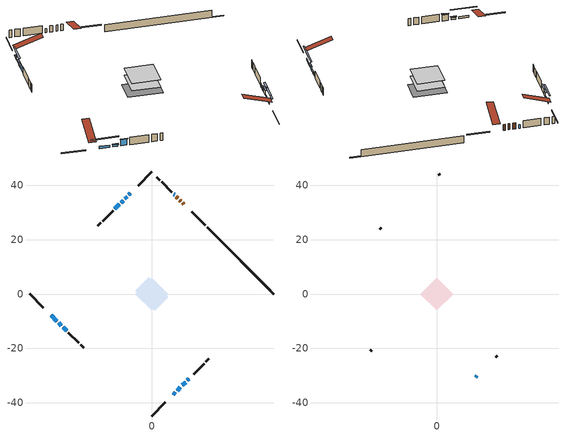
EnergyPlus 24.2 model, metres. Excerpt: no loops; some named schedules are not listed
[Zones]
conditioned space
 floor adiabatic (AdiabaticFloorConstruction): -6.03,0 0,6.03 6.03,0 0,-6.03 z0.92
 floor foundation (Slab1 construction): -6.14,1.19 -1.19,6.14 6.14,-1.19 1.19,-6.14 z-1.52
 wall outside (RimJoist1 construction): 0,-44.92 5.04,-39.88 / -44.92,0 -39.88,-5.04 / 0,44.92 -5.04,39.88 / 19.69,25.23 14.66,30.26 z0.92:1.22
 wall outside (AdiabaticWallConstruction 1): 11.79,33.13 11.34,33.58 / 10.68,34.24 10.32,34.6 / 9.66,35.26 9.04,35.88 z0.92:2.95
 wall outside (AdiabaticWallConstruction): -7.9,37.02 -8.46,36.46 / 13.1,-31.82 13.66,-31.26 z0.92:1.71; -9.11,35.81 -9.88,35.04 z0.92:1.56; 7.9,-37.02 8.72,-36.2 / 9.38,-35.54 10.58,-34.34 z0.92:1.58; -37.02,-7.9 -34.94,-9.98 z0.92:1.68; -10.54,34.38 -11.3,33.62 / -11.95,32.97 -13.55,31.37 z0.92:2.52; 11.24,-33.68 12.44,-32.48 z0.92:2.47; -34.28,-10.64 -33.3,-11.62 z0.92:1.66; -32.64,-12.28 -31.38,-13.54 z0.92:2.95; 8.38,36.54 8.11,36.81 z0.92:2.14
 wall outside (Wall1 construction): 15.4,-29.52 19.25,-25.67 / -30.73,-14.19 -26.88,-18.04 / -14.21,30.71 -18.05,26.87 / 7.45,37.47 3.61,41.31 z0.92:3.36
 wall outside (Wall2 construction): 19.9,-25.02 21,-23.92 / -26.22,-18.7 -25.13,-19.79 / -18.71,26.21 -19.81,25.11 / 2.95,41.97 1.85,43.07 z0.92:3.36
 wall foundation (FoundationWall1 construction): 20.35,24.57,-1.52 20.35,24.57,0.92 42.46,2.46,0.92 42.46,2.46,-1.28 44.92,0,-1.28 44.92,0,-1.52
 window (WindowConstruction): -7.9,37.02 -8.45,36.47 z0.92:1.71
 window (WindowConstruction 8): -9.11,35.81 -9.88,35.04 z0.92:1.55
 window (WindowConstruction 9): 7.9,-37.02 8.72,-36.2 z0.92:1.58
 window (WindowConstruction 10): 9.38,-35.54 10.58,-34.34 z0.92:1.58
 window (WindowConstruction 11): -37.02,-7.9 -34.94,-9.98 z0.92:1.68
 window (WindowConstruction 1): -10.54,34.38 -11.29,33.63 z0.92:2.52
 window (WindowConstruction 2): -11.95,32.97 -13.55,31.37 z0.92:2.52
 window (WindowConstruction 3): 11.24,-33.68 12.44,-32.48 z0.92:2.47
 window (WindowConstruction 4): 13.1,-31.82 13.66,-31.26 z0.92:1.71
 window (WindowConstruction 5): -34.28,-10.64 -33.3,-11.62 z0.92:1.66
 window (WindowConstruction 6): -32.64,-12.28 -31.38,-13.54 z0.92:2.95
 window (WindowConstruction 7): 8.38,36.54 8.11,36.81 z0.92:2.14
 door (Door): 11.79,33.13 11.34,33.58 z0.92:2.95
 door (Door 1): 10.68,34.24 10.32,34.6 z0.92:2.95
 door (Door 2): 9.66,35.26 9.04,35.88 z0.92:2.95
 ceiling adiabatic (AdiabaticFloorConstruction): 0,-6.03 6.03,0 0,6.03 -6.03,0 z0.92
attic - vented
 floor to conditioned space (Floor1 construction Reversed): -6.03,0 0,6.03 6.03,0 0,-6.03 z3.36
 wall outside (AdiabaticWallConstruction): 14.31,-30.61 14.75,-30.17 z0.92:2.14
 wall outside (Wall3 construction): 21.66,-23.26 22.2,-22.72 / -24.47,-20.45 -23.93,-20.99 / -20.46,24.46 -21,23.92 / 1.2,43.72 0.66,44.26 z0.92:3.36
 window (WindowConstruction 12): 14.31,-30.61 14.75,-30.17 z0.92:2.14
 roof outside (Roof1 construction): 7.24,-37.68,3.36 1.37,-31.81,6.13 -0.18,-33.36,6.13 5.69,-39.23,3.36; -37.68,-7.24,3.36 -31.81,-1.37,6.13 -33.36,0.18,6.13 -39.23,-5.69,3.36; -7.24,37.68,3.36 -1.37,31.81,6.13 0.18,33.36,6.13 -5.69,39.23,3.36; 12.45,32.47,3.36 6.58,26.6,6.13 8.13,25.05,6.13 14,30.92,3.36
shading: -8.6,36.32 -7.76,37.16 -8.05,37.45 -8.89,36.61 z1.91; -11.73,33.19 -7.27,37.65 -7.56,37.94 -12.02,33.48 z4.16; 10.57,-34.35 6.05,-38.87 6.34,-39.16 10.86,-34.64 z4.19; 12.43,-32.49 7.54,-37.38 7.83,-37.68 12.72,-32.78 z4.19; -33.1,-11.82 -38.87,-6.05 -39.16,-6.34 -33.39,-12.12 z4.29; -11.44,33.48 -10.4,34.52 -10.69,34.81 -11.73,33.77 z2.72; -13.69,31.23 -11.81,33.11 -12.1,33.4 -13.98,31.52 z2.72; 12.59,-32.33 11.1,-33.82 11.39,-34.11 12.88,-32.63 z2.67; 13.8,-31.12 12.96,-31.96 13.25,-32.25 14.09,-31.41 z1.91; -33.15,-11.77 -34.43,-10.49 -34.72,-10.78 -33.45,-12.06 z1.86; -31.24,-13.68 -32.78,-12.14 -33.07,-12.43 -31.53,-13.97 z3.15
[Building]
Building 1: Terrain=Suburbs
[Site:Location]
Quebec Intl AP_QC: Latitude {deg}=46.8; Longitude {deg}=-71.38; Time Zone {hr}=-5; Elevation {m}=74; Keep Site Location Information=Yes
[Site:GroundTemperature:Shallow]
0.0108218, -2.24938, -2.43038, -1.3578, 2.94801, 7.23376, 10.9493, 13.303, 13.5029, 11.5886, 7.96783, 3.81355
[Site:WaterMainsTemperature]
Calculation Method=Schedule; Temperature Schedule=mains temperature schedule
[Material] Roughness=Rough; Thermal Absorptance=0.9
Name | Thickness {m} | Conductivity {W/m-K} | Density {kg/m3} | Specific Heat {J/kg-K} | Solar Absorptance | Visible Absorptance
asphalt or fiberglass shingles | 0.00635 | 0.162714 | 1121.4 | 1465.45 | 0.4 | 0.4
ceiling loosefill ins | 0.254 | 0.0480833 | 16.02 | 1046.75 | 0.7 | 0.7
ceiling stud and cavity | 0.1397 | 0.181134 | 65.682 | 1177.47 | 0.7 | 0.7
concrete 4.0 in. | 0.1016 | 1.803125 | 2242.8 | 837.4 | 0.7 | 0.7
concrete 8.0 in. | 0.2032 | 1.803125 | 2242.8 | 837.4 | 0.7 | 0.7
door material | 0.04445 | 0.0451087 | 512.64 | 1214.23 | 0.7 | 0.7
door material 1 | 0.04445 | 0.20624 | 512.64 | 1214.23 | 0.7 | 0.7
exterior vertical ins | 0.0435259 | 0.029427 | 32.04 | 1214.23 | 0.7 | 0.7
floor covering | 0.0127 | 0.0433444 | 54.468 | 1339.84 | 0.6 | 0.6
floor rigid ins; wall rigid ins | 0.512978 | 0.029427 | 32.04 | 1214.23 | 0.7 | 0.7
floor stud and cavity | 0.1397 | 1.75129 | 37.0049 | 1207.88 | 0.7 | 0.7
furniture material conditioned space 1 | 0.1524 | 0.115458 | 640.8 | 1214.23 | 0.6 | 0.6
gypsum board | 0.0127 | 0.160291 | 801 | 837.4 | 0.6 | 0.6
gypsum board 1 | 0.0127 | 0.160291 | 801 | 837.4 | 0.7 | 0.7
osb sheathing 0.5 in. | 0.0127 | 0.115458 | 512.64 | 1214.23 | 0.7 | 0.7
osb sheathing 0.75 in. | 0.01905 | 0.115458 | 512.64 | 1214.23 | 0.7 | 0.7
osb sheathing 2.0 in. | 0.0508 | 0.115458 | 512.64 | 1214.23 | 0.7 | 0.7
rim joist stud and cavity | 0.0508 | 0.0720206 | 125.044 | 1163.47 | 0.6 | 0.6
wall stud and cavity | 0.1397 | 0.0743564 | 139.0536 | 1170.24 | 0.7 | 0.7
wall stud and cavity 1 | 0.1397 | 0.0789436 | 139.0536 | 1170.24 | 0.7 | 0.7
wall stud and cavity 2 | 0.0889 | 6.1454 | 50.32683 | 1063.81 | 0.6 | 0.6
wall stud and cavity 3 | 0.0889 | 0.380278 | 52.3479 | 1209.89 | 0.7 | 0.7
wall stud and cavity 4 | 0.0889 | 0.391764 | 83.0341 | 1211.67 | 0.7 | 0.7
wood siding | 0.0254 | 0.102417 | 544.68 | 1172.36 | 0.4 | 0.4
wood siding 1 | 0.00254 | 0.102417 | 544.68 | 1172.36 | 0.4 | 0.4
wood siding 2; wood siding 3; wood siding 4 | 0.0254 | 0.102417 | 544.68 | 1172.36 | 0.7 | 0.7
[WindowMaterial:SimpleGlazingSystem]
Name | U-Factor {W/m2-K} | Solar Heat Gain Coefficient
WindowMaterial | 2.77143 | 0.52
WindowMaterial 1 | 2.78676 | 0.61
WindowMaterial 10 | 4.69457 | 0.65
WindowMaterial 11 | 4.644604 | 0.66
WindowMaterial 12 | 2.97754 | 0.61
WindowMaterial 2 | 2.79471 | 0.65
WindowMaterial 3 | 2.7913 | 0.61
WindowMaterial 4 | 2.762347 | 0.62
WindowMaterial 5 | 2.779381 | 0.56
WindowMaterial 6 | 2.82878 | 0.59
WindowMaterial 7 | 3.04568 | 0.44
WindowMaterial 8 | 5.0943 | 0.63
WindowMaterial 9 | 4.98472 | 0.64
[Construction]
AdiabaticFloorConstruction: floor stud and cavity, floor rigid ins, osb sheathing 0.75 in., floor covering
AdiabaticWallConstruction: wood siding 3, wall rigid ins, wall stud and cavity 3, gypsum board
AdiabaticWallConstruction 1: wood siding 4, wall rigid ins, wall stud and cavity 3, gypsum board
Door; Door 1: door material
Door 2: door material 1
Floor1 construction Reversed: gypsum board, ceiling stud and cavity, ceiling loosefill ins
FoundationWall1 construction: concrete 8.0 in., gypsum board 1
furniture construction conditioned space 1: furniture material conditioned space 1
PartitionWallConstruction: gypsum board, wall stud and cavity 4, gypsum board
RimJoist1 construction: wood siding 2, osb sheathing 2.0 in., rim joist stud and cavity
Roof1 construction: asphalt or fiberglass shingles
Slab1 construction: concrete 4.0 in.
Wall1 construction: wood siding, osb sheathing 0.5 in., wall stud and cavity, gypsum board
Wall2 construction: wood siding, osb sheathing 0.5 in., wall stud and cavity 1, gypsum board
Wall3 construction: wood siding 1, wall stud and cavity 2
WindowConstruction: WindowMaterial
WindowConstruction 1: WindowMaterial 1
WindowConstruction 10: WindowMaterial 10
WindowConstruction 11: WindowMaterial 11
WindowConstruction 12: WindowMaterial 12
WindowConstruction 2: WindowMaterial 2
WindowConstruction 3: WindowMaterial 3
WindowConstruction 4: WindowMaterial 4
WindowConstruction 5: WindowMaterial 5
WindowConstruction 6: WindowMaterial 6
WindowConstruction 7: WindowMaterial 7
WindowConstruction 8: WindowMaterial 8
WindowConstruction 9: WindowMaterial 9
[Zone] Multiplier=1; Part of Total Floor Area=Yes
Name | Volume {m3}
attic - vented | 32.6364
conditioned space | 370.5
[Space]
Name | Zone | Volume {m3}
attic - vented 1 | attic - vented | 32.6364
conditioned space 1 | conditioned space | 370.5
[ZoneInfiltration:EffectiveLeakageArea]
infil attic - vented 1: Zone or Space=attic - vented 1; Schedule=Always On Discrete; Effective Air Leakage Area {cm2}=2682.46; Stack Coefficient=0.00036209; Wind Coefficient=1.28567e-05
[ZoneMixing]
whole house fan mix: Zone or Space=attic - vented; Schedule=Always On Continuous; Design Flow Rate Calculation Method=Flow/Zone; Design Flow Rate {m3/s}=0; Source Zone or Space=conditioned space
[SurfaceProperty:ExposedFoundationPerimeter]
Slab1: Exposed Perimeter Calculation Method=TotalExposedPerimeter; Total Exposed Perimeter {m}=34.748
[InternalMass] Zone or ZoneList=conditioned space; Space or SpaceList=conditioned space 1
Name | Construction | Surface Area {m2}
furniture mass conditioned space 1 | furniture construction conditioned space 1 | 58.1603
partition wall mass | PartitionWallConstruction | 145.401
[Lights]
interior lighting: Zone or ZoneList or Space or SpaceList=conditioned space 1; Schedule=interior lighting schedule; Design Level Calculation Method=LightingLevel; Lighting Level {W}=343.2; Return Air Fraction=0; Fraction Radiant=0.6; Fraction Visible=0.2; Fraction Replaceable=1
[People]
occupants: Zone or ZoneList or Space or SpaceList=conditioned space 1; Number of People Schedule=occupants schedule; Number of People Calculation Method=People; Number of People=3; Fraction Radiant=0.314171; Sensible Heat Fraction=0.56303; Activity Level Schedule=occupants activity schedule; Carbon Dioxide Generation Rate {m3/s-W}=0; Enable ASHRAE 55 Comfort Warnings=No; Mean Radiant Temperature Calculation Type=EnclosureAveraged
[ElectricEquipment] Zone or ZoneList or Space or SpaceList=conditioned space 1; Design Level Calculation Method=EquipmentLevel
Name | Schedule | Design Level {W} | Fraction Latent | Fraction Radiant | Fraction Lost
clothes dryer | clothes dryer schedule | 140.772 | 0.015 | 0.081 | 0.85
clothes washer | clothes washer schedule | 32.1985 | 0.03 | 0.162 | 0.7
cooking range | cooking range schedule | 215.147 | 0.08 | 0.432 | 0.2
dishwasher | dishwasher schedule | 66.8632 | 0.3 | 0.18 | 0.4
fridge | fridge schedule | 72.9452 | 0 | 0.6 | 0
mech vent house fan | mech vent house fan schedule | 0.95 | 0 | 0 | 1
mech vent house fan cfis | mech vent house fan cfis schedule | 0 | 0 | 0 | 0
mech vent range fan 0 | mech vent range fan 0 schedule | 57 | 0 | 0 | 1
misc plug loads | misc plug loads schedule | 494.7 | 0.045 | 0.513 | 0.1
whole house fan | Always On Discrete | 0 | 0 | 0 | 1
[OtherEquipment] Zone or ZoneList or Space or SpaceList=conditioned space 1; Design Level Calculation Method=EquipmentLevel
Name | Fuel Type | Schedule | Design Level {W} | Fraction Latent | Fraction Radiant | Fraction Lost
clothes dryer 1 | Electricity | clothes dryer schedule | 0 | 0.015 | 0.081 | 0.85
cooking range 1 | Electricity | cooking range schedule | 0 | 0.08 | 0.432 | 0.2
general water use latent | None | general water use schedule | 62.594 | 1 | 0 | 0
general water use sensible | None | general water use schedule | -61.6891 | 0 | 0.6 | 0
mech vent house fan latent load | None | Always On Discrete | 0 | 1 | 0 | 0
mech vent house fan sensible load | None | Always On Discrete | 0 | 0 | 0 | 0
water heater energy adjustment1 | Electricity | Always On Discrete | 0.01 | 0 | 0 | 1
[ZoneInfiltration:DesignFlowRate] Zone or ZoneList or Space or SpaceList=conditioned space 1; Schedule=Always On Discrete; Design Flow Rate Calculation Method=Flow/Zone; Design Flow Rate {m3/s}=0
infil flow; natural vent flow; whole house fan flow
[Foundation:Kiva]
Foundation Kiva 1: Initial Indoor Air Temperature {C}=18; Wall Height Above Grade {m}=0.919978; Wall Depth Below Slab {m}=0.2032; Custom Block Material Name 1=exterior vertical ins; Custom Block Depth 1 {m}=2.43998; Custom Block X Position 1 {m}=0.2159; Custom Block Z Position 1 {m}=0
[Foundation:Kiva:Settings]
Soil Conductivity {W/m-K}=0.849921; Soil Density {kg/m3}=1842.3; Soil Specific Heat {J/kg-K}=418.7; Ground Solar Absorptivity=0.9; Ground Thermal Absorptivity=0.9; Ground Surface Roughness {m}=0.03; Far-Field Width {m}=40; Deep-Ground Boundary Condition=ZeroFlux; Deep-Ground Depth {m}=40; Minimum Cell Dimension {m}=0.2; Maximum Cell Growth Coefficient=3; Simulation Timestep=Timestep
[Exterior:Lights]
exterior lighting: Schedule=exterior lighting schedule; Design Level {W}=75.6
[Schedule:Constant]
Name | Hourly Value
Always On Continuous; mech vent house fan schedule; mech vent house fan cfis schedule; Always On Discrete | 1
occupants activity schedule | 117.228
fridge schedule | 0
[Schedule:Week:Daily]
interior lighting schedule Week Rule - Jan1-Jan27: interior lighting schedule day, interior lighting schedule day, interior lighting schedule day, interior lighting schedule day, interior lighting schedule day, interior lighting schedule day, interior lighting schedule day, interior lighting schedule default day, interior lighting schedule default day, interior lighting schedule default day, interior lighting schedule default day, interior lighting schedule default day
interior lighting schedule Week Rule - Jan28-Feb3: interior lighting schedule day, interior lighting schedule day, interior lighting schedule day, interior lighting schedule day, interior lighting schedule day 1, interior lighting schedule day 1, interior lighting schedule day 1, interior lighting schedule default day, interior lighting schedule default day, interior lighting schedule default day, interior lighting schedule default day, interior lighting schedule default day
interior lighting schedule Week Rule - Feb4-Feb24: interior lighting schedule day 1, interior lighting schedule day 1, interior lighting schedule day 1, interior lighting schedule day 1, interior lighting schedule day 1, interior lighting schedule day 1, interior lighting schedule day 1, interior lighting schedule default day, interior lighting schedule default day, interior lighting schedule default day, interior lighting schedule default day, interior lighting schedule default day
interior lighting schedule Week Rule - Feb25-Mar3: interior lighting schedule day 1, interior lighting schedule day 1, interior lighting schedule day 1, interior lighting schedule day 1, interior lighting schedule day 2, interior lighting schedule day 2, interior lighting schedule day 2, interior lighting schedule default day, interior lighting schedule default day, interior lighting schedule default day, interior lighting schedule default day, interior lighting schedule default day
interior lighting schedule Week Rule - Mar4-Mar31: interior lighting schedule day 2, interior lighting schedule day 2, interior lighting schedule day 2, interior lighting schedule day 2, interior lighting schedule day 2, interior lighting schedule day 2, interior lighting schedule day 2, interior lighting schedule default day, interior lighting schedule default day, interior lighting schedule default day, interior lighting schedule default day, interior lighting schedule default day
interior lighting schedule Week Rule - Apr1-Apr28: interior lighting schedule day 3, interior lighting schedule day 3, interior lighting schedule day 3, interior lighting schedule day 3, interior lighting schedule day 3, interior lighting schedule day 3, interior lighting schedule day 3, interior lighting schedule default day, interior lighting schedule default day, interior lighting schedule default day, interior lighting schedule default day, interior lighting schedule default day
interior lighting schedule Week Rule - Apr29-May5: interior lighting schedule day 3, interior lighting schedule day 3, interior lighting schedule day 4, interior lighting schedule day 4, interior lighting schedule day 4, interior lighting schedule day 4, interior lighting schedule day 4, interior lighting schedule default day, interior lighting schedule default day, interior lighting schedule default day, interior lighting schedule default day, interior lighting schedule default day
interior lighting schedule Week Rule - May6-May26: interior lighting schedule day 4, interior lighting schedule day 4, interior lighting schedule day 4, interior lighting schedule day 4, interior lighting schedule day 4, interior lighting schedule day 4, interior lighting schedule day 4, interior lighting schedule default day, interior lighting schedule default day, interior lighting schedule default day, interior lighting schedule default day, interior lighting schedule default day
interior lighting schedule Week Rule - May27-Jun2: interior lighting schedule day 4, interior lighting schedule day 4, interior lighting schedule day 4, interior lighting schedule day 4, interior lighting schedule day 4, interior lighting schedule day 5, interior lighting schedule day 5, interior lighting schedule default day, interior lighting schedule default day, interior lighting schedule default day, interior lighting schedule default day, interior lighting schedule default day
interior lighting schedule Week Rule - Jun3-Jun30: interior lighting schedule day 5, interior lighting schedule day 5, interior lighting schedule day 5, interior lighting schedule day 5, interior lighting schedule day 5, interior lighting schedule day 5, interior lighting schedule day 5, interior lighting schedule default day, interior lighting schedule default day, interior lighting schedule default day, interior lighting schedule default day, interior lighting schedule default day
interior lighting schedule Week Rule - Jul1-Jul28: interior lighting schedule day 6, interior lighting schedule day 6, interior lighting schedule day 6, interior lighting schedule day 6, interior lighting schedule day 6, interior lighting schedule day 6, interior lighting schedule day 6, interior lighting schedule default day, interior lighting schedule default day, interior lighting schedule default day, interior lighting schedule default day, interior lighting schedule default day
interior lighting schedule Week Rule - Jul29-Aug4: interior lighting schedule day 6, interior lighting schedule day 6, interior lighting schedule day 6, interior lighting schedule day 7, interior lighting schedule day 7, interior lighting schedule day 7, interior lighting schedule day 7, interior lighting schedule default day, interior lighting schedule default day, interior lighting schedule default day, interior lighting schedule default day, interior lighting schedule default day
interior lighting schedule Week Rule - Aug5-Aug25: interior lighting schedule day 7, interior lighting schedule day 7, interior lighting schedule day 7, interior lighting schedule day 7, interior lighting schedule day 7, interior lighting schedule day 7, interior lighting schedule day 7, interior lighting schedule default day, interior lighting schedule default day, interior lighting schedule default day, interior lighting schedule default day, interior lighting schedule default day
interior lighting schedule Week Rule - Aug26-Sep1: interior lighting schedule day 7, interior lighting schedule day 7, interior lighting schedule day 7, interior lighting schedule day 7, interior lighting schedule day 7, interior lighting schedule day 7, interior lighting schedule day 8, interior lighting schedule default day, interior lighting schedule default day, interior lighting schedule default day, interior lighting schedule default day, interior lighting schedule default day
interior lighting schedule Week Rule - Sep2-Sep29: interior lighting schedule day 8, interior lighting schedule day 8, interior lighting schedule day 8, interior lighting schedule day 8, interior lighting schedule day 8, interior lighting schedule day 8, interior lighting schedule day 8, interior lighting schedule default day, interior lighting schedule default day, interior lighting schedule default day, interior lighting schedule default day, interior lighting schedule default day
interior lighting schedule Week Rule - Sep30-Oct6: interior lighting schedule day 8, interior lighting schedule day 9, interior lighting schedule day 9, interior lighting schedule day 9, interior lighting schedule day 9, interior lighting schedule day 9, interior lighting schedule day 9, interior lighting schedule default day, interior lighting schedule default day, interior lighting schedule default day, interior lighting schedule default day, interior lighting schedule default day
interior lighting schedule Week Rule - Oct7-Oct27: interior lighting schedule day 9, interior lighting schedule day 9, interior lighting schedule day 9, interior lighting schedule day 9, interior lighting schedule day 9, interior lighting schedule day 9, interior lighting schedule day 9, interior lighting schedule default day, interior lighting schedule default day, interior lighting schedule default day, interior lighting schedule default day, interior lighting schedule default day
interior lighting schedule Week Rule - Oct28-Nov3: interior lighting schedule day 9, interior lighting schedule day 9, interior lighting schedule day 9, interior lighting schedule day 9, interior lighting schedule day 10, interior lighting schedule day 10, interior lighting schedule day 10, interior lighting schedule default day, interior lighting schedule default day, interior lighting schedule default day, interior lighting schedule default day, interior lighting schedule default day
interior lighting schedule Week Rule - Nov4-Nov24: interior lighting schedule day 10, interior lighting schedule day 10, interior lighting schedule day 10, interior lighting schedule day 10, interior lighting schedule day 10, interior lighting schedule day 10, interior lighting schedule day 10, interior lighting schedule default day, interior lighting schedule default day, interior lighting schedule default day, interior lighting schedule default day, interior lighting schedule default day
interior lighting schedule Week Rule - Nov25-Dec1: interior lighting schedule day 10, interior lighting schedule day 10, interior lighting schedule day 10, interior lighting schedule day 10, interior lighting schedule day 10, interior lighting schedule day 10, interior lighting schedule day 11, interior lighting schedule default day, interior lighting schedule default day, interior lighting schedule default day, interior lighting schedule default day, interior lighting schedule default day
interior lighting schedule Week Rule - Dec2-Dec31: interior lighting schedule day 11, interior lighting schedule day 11, interior lighting schedule day 11, interior lighting schedule day 11, interior lighting schedule day 11, interior lighting schedule day 11, interior lighting schedule day 11, interior lighting schedule default day, interior lighting schedule default day, interior lighting schedule default day, interior lighting schedule default day, interior lighting schedule default day
occupants schedule Week Rule - Jan1-Dec31: occupants schedule day, occupants schedule day, occupants schedule day, occupants schedule day, occupants schedule day, occupants schedule day, occupants schedule day, occupants schedule default day, occupants schedule default day, occupants schedule default day, occupants schedule default day, occupants schedule default day
clothes dryer schedule Week Rule - Jan1-Dec31: clothes dryer schedule day, clothes dryer schedule day, clothes dryer schedule day, clothes dryer schedule day, clothes dryer schedule day, clothes dryer schedule day, clothes dryer schedule day, clothes dryer schedule default day, clothes dryer schedule default day, clothes dryer schedule default day, clothes dryer schedule default day, clothes dryer schedule default day
clothes washer schedule Week Rule - Jan1-Dec31: clothes washer schedule day, clothes washer schedule day, clothes washer schedule day, clothes washer schedule day, clothes washer schedule day, clothes washer schedule day, clothes washer schedule day, clothes washer schedule default day, clothes washer schedule default day, clothes washer schedule default day, clothes washer schedule default day, clothes washer schedule default day
cooking range schedule Week Rule - Jan1-Dec31: cooking range schedule day, cooking range schedule day, cooking range schedule day, cooking range schedule day, cooking range schedule day, cooking range schedule day, cooking range schedule day, cooking range schedule default day, cooking range schedule default day, cooking range schedule default day, cooking range schedule default day, cooking range schedule default day
dishwasher schedule Week Rule - Jan1-Dec31: dishwasher schedule day, dishwasher schedule day, dishwasher schedule day, dishwasher schedule day, dishwasher schedule day, dishwasher schedule day, dishwasher schedule day, dishwasher schedule default day, dishwasher schedule default day, dishwasher schedule default day, dishwasher schedule default day, dishwasher schedule default day
mech vent range fan 0 schedule Week Rule - Jan1-Dec31: mech vent range fan 0 schedule day, mech vent range fan 0 schedule day, mech vent range fan 0 schedule day, mech vent range fan 0 schedule day, mech vent range fan 0 schedule day, mech vent range fan 0 schedule day, mech vent range fan 0 schedule day, mech vent range fan 0 schedule default day, mech vent range fan 0 schedule default day, mech vent range fan 0 schedule default day, mech vent range fan 0 schedule default day, mech vent range fan 0 schedule default day
misc plug loads schedule Week Rule - Jan1-Dec31: misc plug loads schedule day, misc plug loads schedule day, misc plug loads schedule day, misc plug loads schedule day, misc plug loads schedule day, misc plug loads schedule day, misc plug loads schedule day, misc plug loads schedule default day, misc plug loads schedule default day, misc plug loads schedule default day, misc plug loads schedule default day, misc plug loads schedule default day
general water use schedule Week Rule - Jan1-Dec31: general water use schedule day, general water use schedule day, general water use schedule day, general water use schedule day, general water use schedule day, general water use schedule day, general water use schedule day, general water use schedule default day, general water use schedule default day, general water use schedule default day, general water use schedule default day, general water use schedule default day
exterior lighting schedule Week Rule - Jan1-Jan27: exterior lighting schedule day, exterior lighting schedule day, exterior lighting schedule day, exterior lighting schedule day, exterior lighting schedule day, exterior lighting schedule day, exterior lighting schedule day, exterior lighting schedule default day, exterior lighting schedule default day, exterior lighting schedule default day, exterior lighting schedule default day, exterior lighting schedule default day
exterior lighting schedule Week Rule - Jan28-Feb3: exterior lighting schedule day, exterior lighting schedule day, exterior lighting schedule day, exterior lighting schedule day, exterior lighting schedule day 1, exterior lighting schedule day 1, exterior lighting schedule day 1, exterior lighting schedule default day, exterior lighting schedule default day, exterior lighting schedule default day, exterior lighting schedule default day, exterior lighting schedule default day
exterior lighting schedule Week Rule - Feb4-Feb24: exterior lighting schedule day 1, exterior lighting schedule day 1, exterior lighting schedule day 1, exterior lighting schedule day 1, exterior lighting schedule day 1, exterior lighting schedule day 1, exterior lighting schedule day 1, exterior lighting schedule default day, exterior lighting schedule default day, exterior lighting schedule default day, exterior lighting schedule default day, exterior lighting schedule default day
exterior lighting schedule Week Rule - Feb25-Mar3: exterior lighting schedule day 1, exterior lighting schedule day 1, exterior lighting schedule day 1, exterior lighting schedule day 1, exterior lighting schedule day 2, exterior lighting schedule day 2, exterior lighting schedule day 2, exterior lighting schedule default day, exterior lighting schedule default day, exterior lighting schedule default day, exterior lighting schedule default day, exterior lighting schedule default day
exterior lighting schedule Week Rule - Mar4-Mar31: exterior lighting schedule day 2, exterior lighting schedule day 2, exterior lighting schedule day 2, exterior lighting schedule day 2, exterior lighting schedule day 2, exterior lighting schedule day 2, exterior lighting schedule day 2, exterior lighting schedule default day, exterior lighting schedule default day, exterior lighting schedule default day, exterior lighting schedule default day, exterior lighting schedule default day
exterior lighting schedule Week Rule - Apr1-Apr28: exterior lighting schedule day 3, exterior lighting schedule day 3, exterior lighting schedule day 3, exterior lighting schedule day 3, exterior lighting schedule day 3, exterior lighting schedule day 3, exterior lighting schedule day 3, exterior lighting schedule default day, exterior lighting schedule default day, exterior lighting schedule default day, exterior lighting schedule default day, exterior lighting schedule default day
exterior lighting schedule Week Rule - Apr29-May5: exterior lighting schedule day 3, exterior lighting schedule day 3, exterior lighting schedule day 4, exterior lighting schedule day 4, exterior lighting schedule day 4, exterior lighting schedule day 4, exterior lighting schedule day 4, exterior lighting schedule default day, exterior lighting schedule default day, exterior lighting schedule default day, exterior lighting schedule default day, exterior lighting schedule default day
exterior lighting schedule Week Rule - May6-May26: exterior lighting schedule day 4, exterior lighting schedule day 4, exterior lighting schedule day 4, exterior lighting schedule day 4, exterior lighting schedule day 4, exterior lighting schedule day 4, exterior lighting schedule day 4, exterior lighting schedule default day, exterior lighting schedule default day, exterior lighting schedule default day, exterior lighting schedule default day, exterior lighting schedule default day
exterior lighting schedule Week Rule - May27-Jun2: exterior lighting schedule day 4, exterior lighting schedule day 4, exterior lighting schedule day 4, exterior lighting schedule day 4, exterior lighting schedule day 4, exterior lighting schedule day 5, exterior lighting schedule day 5, exterior lighting schedule default day, exterior lighting schedule default day, exterior lighting schedule default day, exterior lighting schedule default day, exterior lighting schedule default day
exterior lighting schedule Week Rule - Jun3-Jun30: exterior lighting schedule day 5, exterior lighting schedule day 5, exterior lighting schedule day 5, exterior lighting schedule day 5, exterior lighting schedule day 5, exterior lighting schedule day 5, exterior lighting schedule day 5, exterior lighting schedule default day, exterior lighting schedule default day, exterior lighting schedule default day, exterior lighting schedule default day, exterior lighting schedule default day
exterior lighting schedule Week Rule - Jul1-Jul28: exterior lighting schedule day 6, exterior lighting schedule day 6, exterior lighting schedule day 6, exterior lighting schedule day 6, exterior lighting schedule day 6, exterior lighting schedule day 6, exterior lighting schedule day 6, exterior lighting schedule default day, exterior lighting schedule default day, exterior lighting schedule default day, exterior lighting schedule default day, exterior lighting schedule default day
exterior lighting schedule Week Rule - Jul29-Aug4: exterior lighting schedule day 6, exterior lighting schedule day 6, exterior lighting schedule day 6, exterior lighting schedule day 7, exterior lighting schedule day 7, exterior lighting schedule day 7, exterior lighting schedule day 7, exterior lighting schedule default day, exterior lighting schedule default day, exterior lighting schedule default day, exterior lighting schedule default day, exterior lighting schedule default day
exterior lighting schedule Week Rule - Aug5-Aug25: exterior lighting schedule day 7, exterior lighting schedule day 7, exterior lighting schedule day 7, exterior lighting schedule day 7, exterior lighting schedule day 7, exterior lighting schedule day 7, exterior lighting schedule day 7, exterior lighting schedule default day, exterior lighting schedule default day, exterior lighting schedule default day, exterior lighting schedule default day, exterior lighting schedule default day
exterior lighting schedule Week Rule - Aug26-Sep1: exterior lighting schedule day 7, exterior lighting schedule day 7, exterior lighting schedule day 7, exterior lighting schedule day 7, exterior lighting schedule day 7, exterior lighting schedule day 7, exterior lighting schedule day 8, exterior lighting schedule default day, exterior lighting schedule default day, exterior lighting schedule default day, exterior lighting schedule default day, exterior lighting schedule default day
exterior lighting schedule Week Rule - Sep2-Sep29: exterior lighting schedule day 8, exterior lighting schedule day 8, exterior lighting schedule day 8, exterior lighting schedule day 8, exterior lighting schedule day 8, exterior lighting schedule day 8, exterior lighting schedule day 8, exterior lighting schedule default day, exterior lighting schedule default day, exterior lighting schedule default day, exterior lighting schedule default day, exterior lighting schedule default day
exterior lighting schedule Week Rule - Sep30-Oct6: exterior lighting schedule day 8, exterior lighting schedule day 9, exterior lighting schedule day 9, exterior lighting schedule day 9, exterior lighting schedule day 9, exterior lighting schedule day 9, exterior lighting schedule day 9, exterior lighting schedule default day, exterior lighting schedule default day, exterior lighting schedule default day, exterior lighting schedule default day, exterior lighting schedule default day
exterior lighting schedule Week Rule - Oct7-Oct27: exterior lighting schedule day 9, exterior lighting schedule day 9, exterior lighting schedule day 9, exterior lighting schedule day 9, exterior lighting schedule day 9, exterior lighting schedule day 9, exterior lighting schedule day 9, exterior lighting schedule default day, exterior lighting schedule default day, exterior lighting schedule default day, exterior lighting schedule default day, exterior lighting schedule default day
exterior lighting schedule Week Rule - Oct28-Nov3: exterior lighting schedule day 9, exterior lighting schedule day 9, exterior lighting schedule day 9, exterior lighting schedule day 9, exterior lighting schedule day 10, exterior lighting schedule day 10, exterior lighting schedule day 10, exterior lighting schedule default day, exterior lighting schedule default day, exterior lighting schedule default day, exterior lighting schedule default day, exterior lighting schedule default day
exterior lighting schedule Week Rule - Nov4-Nov24: exterior lighting schedule day 10, exterior lighting schedule day 10, exterior lighting schedule day 10, exterior lighting schedule day 10, exterior lighting schedule day 10, exterior lighting schedule day 10, exterior lighting schedule day 10, exterior lighting schedule default day, exterior lighting schedule default day, exterior lighting schedule default day, exterior lighting schedule default day, exterior lighting schedule default day
exterior lighting schedule Week Rule - Nov25-Dec1: exterior lighting schedule day 10, exterior lighting schedule day 10, exterior lighting schedule day 10, exterior lighting schedule day 10, exterior lighting schedule day 10, exterior lighting schedule day 10, exterior lighting schedule day 11, exterior lighting schedule default day, exterior lighting schedule default day, exterior lighting schedule default day, exterior lighting schedule default day, exterior lighting schedule default day
[Schedule:Year]
interior lighting schedule: interior lighting schedule Week Rule - Jan1-Jan27, 1, 1, 1, 27, interior lighting schedule Week Rule - Jan28-Feb3, 1, 28, 2, 3, interior lighting schedule Week Rule - Feb4-Feb24, 2, 4, 2, 24, interior lighting schedule Week Rule - Feb25-Mar3, 2, 25, 3, 3, interior lighting schedule Week Rule - Mar4-Mar31, 3, 4, 3, 31, interior lighting schedule Week Rule - Apr1-Apr28, 4, 1, 4, 28, interior lighting schedule Week Rule - Apr29-May5, 4, 29, 5, 5, interior lighting schedule Week Rule - May6-May26, 5, 6, 5, 26, interior lighting schedule Week Rule - May27-Jun2, 5, 27, 6, 2, interior lighting schedule Week Rule - Jun3-Jun30, 6, 3, 6, 30, interior lighting schedule Week Rule - Jul1-Jul28, 7, 1, 7, 28, interior lighting schedule Week Rule - Jul29-Aug4, 7, 29, 8, 4, interior lighting schedule Week Rule - Aug5-Aug25, 8, 5, 8, 25, interior lighting schedule Week Rule - Aug26-Sep1, 8, 26, 9, 1, interior lighting schedule Week Rule - Sep2-Sep29, 9, 2, 9, 29, interior lighting schedule Week Rule - Sep30-Oct6, 9, 30, 10, 6, interior lighting schedule Week Rule - Oct7-Oct27, 10, 7, 10, 27, interior lighting schedule Week Rule - Oct28-Nov3, 10, 28, 11, 3, interior lighting schedule Week Rule - Nov4-Nov24, 11, 4, 11, 24, interior lighting schedule Week Rule - Nov25-Dec1, 11, 25, 12, 1, interior lighting schedule Week Rule - Dec2-Dec31, 12, 2, 12, 31
occupants schedule: occupants schedule Week Rule - Jan1-Dec31, 1, 1, 12, 31
clothes dryer schedule: clothes dryer schedule Week Rule - Jan1-Dec31, 1, 1, 12, 31
clothes washer schedule: clothes washer schedule Week Rule - Jan1-Dec31, 1, 1, 12, 31
cooking range schedule: cooking range schedule Week Rule - Jan1-Dec31, 1, 1, 12, 31
dishwasher schedule: dishwasher schedule Week Rule - Jan1-Dec31, 1, 1, 12, 31
mech vent range fan 0 schedule: mech vent range fan 0 schedule Week Rule - Jan1-Dec31, 1, 1, 12, 31
misc plug loads schedule: misc plug loads schedule Week Rule - Jan1-Dec31, 1, 1, 12, 31
general water use schedule: general water use schedule Week Rule - Jan1-Dec31, 1, 1, 12, 31
exterior lighting schedule: exterior lighting schedule Week Rule - Jan1-Jan27, 1, 1, 1, 27, exterior lighting schedule Week Rule - Jan28-Feb3, 1, 28, 2, 3, exterior lighting schedule Week Rule - Feb4-Feb24, 2, 4, 2, 24, exterior lighting schedule Week Rule - Feb25-Mar3, 2, 25, 3, 3, exterior lighting schedule Week Rule - Mar4-Mar31, 3, 4, 3, 31, exterior lighting schedule Week Rule - Apr1-Apr28, 4, 1, 4, 28, exterior lighting schedule Week Rule - Apr29-May5, 4, 29, 5, 5, exterior lighting schedule Week Rule - May6-May26, 5, 6, 5, 26, exterior lighting schedule Week Rule - May27-Jun2, 5, 27, 6, 2, exterior lighting schedule Week Rule - Jun3-Jun30, 6, 3, 6, 30, exterior lighting schedule Week Rule - Jul1-Jul28, 7, 1, 7, 28, exterior lighting schedule Week Rule - Jul29-Aug4, 7, 29, 8, 4, exterior lighting schedule Week Rule - Aug5-Aug25, 8, 5, 8, 25, exterior lighting schedule Week Rule - Aug26-Sep1, 8, 26, 9, 1, exterior lighting schedule Week Rule - Sep2-Sep29, 9, 2, 9, 29, exterior lighting schedule Week Rule - Sep30-Oct6, 9, 30, 10, 6, exterior lighting schedule Week Rule - Oct7-Oct27, 10, 7, 10, 27, exterior lighting schedule Week Rule - Oct28-Nov3, 10, 28, 11, 3, exterior lighting schedule Week Rule - Nov4-Nov24, 11, 4, 11, 24, exterior lighting schedule Week Rule - Nov25-Dec1, 11, 25, 12, 1, exterior lighting schedule Week Rule - Dec2-Dec31, 12, 2, 12, 31
[Schedule:Compact]
mains temperature schedule: Through: 01/01, For: AllDays, Until: 24:00, 5.175, Through: 01/02, For: AllDays, Until: 24:00, 5.10167, Through: 01/03, For: AllDays, Until: 24:00, 5.02889, Through: 01/04, For: AllDays, Until: 24:00, 4.95778, Through: 01/05, For: AllDays, Until: 24:00, 4.88778, Through: 01/06, For: AllDays, Until: 24:00, 4.81833, Through: 01/07, For: AllDays, Until: 24:00, 4.75056, Through: 01/08, For: AllDays, Until: 24:00, 4.68389, Through: 01/09, For: AllDays, Until: 24:00, 4.61833, Through: 01/10, For: AllDays, Until: 24:00, 4.55389, Through: 01/11, For: AllDays, Until: 24:00, 4.49056, Through: 01/12, For: AllDays, Until: 24:00, 4.42889, Through: 01/13, For: AllDays, Until: 24:00, 4.36778, Through: 01/14, For: AllDays, Until: 24:00, 4.30889, Through: 01/15, For: AllDays, Until: 24:00, 4.25056, Through: 01/16, For: AllDays, Until: 24:00, 4.19389, Through: 01/17, For: AllDays, Until: 24:00, 4.13833, Through: 01/18, For: AllDays, Until: 24:00, 4.08444, Through: 01/19, For: AllDays, Until: 24:00, 4.03167, Through: 01/20, For: AllDays, Until: 24:00, 3.98056, Through: 01/21, For: AllDays, Until: 24:00, 3.93056, Through: 01/22, For: AllDays, Until: 24:00, 3.88222, Through: 01/23, For: AllDays, Until: 24:00, 3.835, Through: 01/24, For: AllDays, Until: 24:00, 3.78944, Through: 01/25, For: AllDays, Until: 24:00, 3.74556, Through: 01/26, For: AllDays, Until: 24:00, 3.70278, Through: 01/27, For: AllDays, Until: 24:00, 3.66167, Through: 01/28, For: AllDays, Until: 24:00, 3.62167, Through: 01/29, For: AllDays, Until: 24:00, 3.58389, Through: 01/30, For: AllDays, Until: 24:00, 3.54722, Through: 01/31, For: AllDays, Until: 24:00, 3.51167, Through: 02/01, For: AllDays, Until: 24:00, 3.47833, Through: 02/02, For: AllDays, Until: 24:00, 3.44611, Through: 02/03, For: AllDays, Until: 24:00, 3.41556, Through: 02/04, For: AllDays, Until: 24:00, 3.38667, Through: 02/05, For: AllDays, Until: 24:00, 3.35944, Through: 02/06, For: AllDays, Until: 24:00, 3.33389, Through: 02/07, For: AllDays, Until: 24:00, 3.30944, Through: 02/08, For: AllDays, Until: 24:00, 3.28667, Through: 02/09, For: AllDays, Until: 24:00, 3.26611, Through: 02/10, For: AllDays, Until: 24:00, 3.24667, Through: 02/11, For: AllDays, Until: 24:00, 3.22889, Through: 02/12, For: AllDays, Until: 24:00, 3.21278, Through: 02/13, For: AllDays, Until: 24:00, 3.19833, Through: 02/14, For: AllDays, Until: 24:00, 3.18556, Through: 02/15, For: AllDays, Until: 24:00, 3.17389, Through: 02/16, For: AllDays, Until: 24:00, 3.16444, Through: 02/17, For: AllDays, Until: 24:00, 3.15667, Through: 02/18, For: AllDays, Until: 24:00, 3.15056, Through: 02/19, For: AllDays, Until: 24:00, 3.14556, Through: 02/20, For: AllDays, Until: 24:00, 3.14278, Through: 02/21, For: AllDays, Until: 24:00, 3.14111, Through: 02/22, For: AllDays, Until: 24:00, 3.14167, Through: 02/23, For: AllDays, Until: 24:00, 3.14333, Through: 02/24, For: AllDays, Until: 24:00, 3.14722, Through: 02/25, For: AllDays, Until: 24:00, 3.15222, Through: 02/26, For: AllDays, Until: 24:00, 3.15944, Through: 02/27, For: AllDays, Until: 24:00, 3.16778, Through: 02/28, For: AllDays, Until: 24:00, 3.17778, Through: 03/01, For: AllDays, Until: 24:00, 3.18944, Through: 03/02, For: AllDays, Until: 24:00, 3.20333, Through: 03/03, For: AllDays, Until: 24:00, 3.21833, Through: 03/04, For: AllDays, Until: 24:00, 3.235, Through: 03/05, For: AllDays, Until: 24:00, 3.25333, Through: 03/06, For: AllDays, Until: 24:00, 3.27333, Through: 03/07, For: AllDays, Until: 24:00, 3.29444, Through: 03/08, For: AllDays, Until: 24:00, 3.31778, Through: 03/09, For: AllDays, Until: 24:00, 3.34222, Through: 03/10, For: AllDays, Until: 24:00, 3.36889, Through: 03/11, For: AllDays, Until: 24:00, 3.39667, Through: 03/12, For: AllDays, Until: 24:00, 3.42611, Through: 03/13, For: AllDays, Until: 24:00, 3.45722, Through: 03/14, For: AllDays, Until: 24:00, 3.49, Through: 03/15, For: AllDays, Until: 24:00, 3.52389, Through: 03/16, For: AllDays, Until: 24:00, 3.55944, Through: 03/17, For: AllDays, Until: 24:00, 3.59667, Through: 03/18, For: AllDays, Until: 24:00, 3.63556, Through: 03/19, For: AllDays, Until: 24:00, 3.67556, Through: 03/20, For: AllDays, Until: 24:00, 3.71722, Through: 03/21, For: AllDays, Until: 24:00, 3.76056, Through: 03/22, For: AllDays, Until: 24:00, 3.80556, Through: 03/23, For: AllDays, Until: 24:00, 3.85111, Through: 03/24, For: AllDays, Until: 24:00, 3.89889, Through: 03/25, For: AllDays, Until: 24:00, 3.94778, Through: 03/26, For: AllDays, Until: 24:00, 3.99833, Through: 03/27, For: AllDays, Until: 24:00, 4.05, Through: 03/28, For: AllDays, Until: 24:00, 4.10333, Through: 03/29, For: AllDays, Until: 24:00, 4.15778, Through: 03/30, For: AllDays, Until: 24:00, 4.21333, Through: 03/31, For: AllDays, Until: 24:00, 4.27056, Through: 04/01, For: AllDays, Until: 24:00, 4.32944, Through: 04/02, For: AllDays, Until: 24:00, 4.38889, Through: 04/03, For: AllDays, Until: 24:00, 4.45, Through: 04/04, For: AllDays, Until: 24:00, 4.51222, Through: 04/05, For: AllDays, Until: 24:00, 4.57611, Through: 04/06, For: AllDays, Until: 24:00, 4.64056, Through: 04/07, For: AllDays, Until: 24:00, 4.70667, Through: 04/08, For: AllDays, Until: 24:00, 4.77389, Through: 04/09, For: AllDays, Until: 24:00, 4.84222, Through: 04/10, For: AllDays, Until: 24:00, 4.91167, Through: 04/11, For: AllDays, Until: 24:00, 4.98278, Through: 04/12, For: AllDays, Until: 24:00, 5.05444, Through: 04/13, For: AllDays, Until: 24:00, 5.12722, Through: 04/14, For: AllDays, Until: 24:00, 5.20111, Through: 04/15, For: AllDays, Until: 24:00, 5.27611, Through: 04/16, For: AllDays, Until: 24:00, 5.35167, Through: 04/17, For: AllDays, Until: 24:00, 5.42889, Through: 04/18, For: AllDays, Until: 24:00, 5.50667, Through: 04/19, For: AllDays, Until: 24:00, 5.58556, Through: 04/20, For: AllDays, Until: 24:00, 5.665, Through: 04/21, For: AllDays, Until: 24:00, 5.74611, Through: 04/22, For: AllDays, Until: 24:00, 5.82722, Through: 04/23, For: AllDays, Until: 24:00, 5.91, Through: 04/24, For: AllDays, Until: 24:00, 5.99278, Through: 04/25, For: AllDays, Until: 24:00, 6.07722, Through: 04/26, For: AllDays, Until: 24:00, 6.16167, Through: 04/27, For: AllDays, Until: 24:00, 6.24722, Through: 04/28, For: AllDays, Until: 24:00, 6.33389, Through: 04/29, For: AllDays, Until: 24:00, 6.42056, Through: 04/30, For: AllDays, Until: 24:00, 6.50833, Through: 05/01, For: AllDays, Until: 24:00, 6.59667, Through: 05/02, For: AllDays, Until: 24:00, 6.68556, Through: 05/03, For: AllDays, Until: 24:00, 6.775, Through: 05/04, For: AllDays, Until: 24:00, 6.86556, Through: 05/05, For: AllDays, Until: 24:00, 6.95611, Through: 05/06, For: AllDays, Until: 24:00, 7.04722, Through: 05/07, For: AllDays, Until: 24:00, 7.13889, Through: 05/08, For: AllDays, Until: 24:00, 7.23111, Through: 05/09, For: AllDays, Until: 24:00, 7.32333, Through: 05/10, For: AllDays, Until: 24:00, 7.41667, Through: 05/11, For: AllDays, Until: 24:00, 7.51, Through: 05/12, For: AllDays, Until: 24:00, 7.60389, Through: 05/13, For: AllDays, Until: 24:00, 7.69778, Through: 05/14, For: AllDays, Until: 24:00, 7.79222, Through: 05/15, For: AllDays, Until: 24:00, 7.88667, Through: 05/16, For: AllDays, Until: 24:00, 7.98167, Through: 05/17, For: AllDays, Until: 24:00, 8.07667, Through: 05/18, For: AllDays, Until: 24:00, 8.17167, Through: 05/19, For: AllDays, Until: 24:00, 8.26722, Through: 05/20, For: AllDays, Until: 24:00, 8.36278, Through: 05/21, For: AllDays, Until: 24:00, 8.45833, Through: 05/22, For: AllDays, Until: 24:00, 8.55444, Through: 05/23, For: AllDays, Until: 24:00, 8.65, Through: 05/24, For: AllDays, Until: 24:00, 8.74611, Through: 05/25, For: AllDays, Until: 24:00, 8.84167, Through: 05/26, For: AllDays, Until: 24:00, 8.93722, Through: 05/27, For: AllDays, Until: 24:00, 9.03333, Through: 05/28, For: AllDays, Until: 24:00, 9.12889, Through: 05/29, For: AllDays, Until: 24:00, 9.22389, Through: 05/30, For: AllDays, Until: 24:00, 9.31944, Through: 05/31, For: AllDays, Until: 24:00, 9.41444, Through: 06/01, For: AllDays, Until: 24:00, 9.50944, Through: 06/02, For: AllDays, Until: 24:00, 9.60389, Through: 06/03, For: AllDays, Until: 24:00, 9.69833, Through: 06/04, For: AllDays, Until: 24:00, 9.79278, Through: 06/05, For: AllDays, Until: 24:00, 9.88667, Through: 06/06, For: AllDays, Until: 24:00, 9.98, Through: 06/07, For: AllDays, Until: 24:00, 10.0728, Through: 06/08, For: AllDays, Until: 24:00, 10.1656, Through: 06/09, For: AllDays, Until: 24:00, 10.2578, Through: 06/10, For: AllDays, Until: 24:00, 10.3494, Through: 06/11, For: AllDays, Until: 24:00, 10.4411, Through: 06/12, For: AllDays, Until: 24:00, 10.5317, Through: 06/13, For: AllDays, Until: 24:00, 10.6222, Through: 06/14, For: AllDays, Until: 24:00, 10.7117, Through: 06/15, For: AllDays, Until: 24:00, 10.8006, Through: 06/16, For: AllDays, Until: 24:00, 10.8889, Through: 06/17, For: AllDays, Until: 24:00, 10.9772, Through: 06/18, For: AllDays, Until: 24:00, 11.0639, Through: 06/19, For: AllDays, Until: 24:00, 11.1506, Through: 06/20, For: AllDays, Until: 24:00, 11.2361, Through: 06/21, For: AllDays, Until: 24:00, 11.3211, Through: 06/22, For: AllDays, Until: 24:00, 11.4056, Through: 06/23, For: AllDays, Until: 24:00, 11.4889, Through: 06/24, For: AllDays, Until: 24:00, 11.5711, Through: 06/25, For: AllDays, Until: 24:00, 11.6533, Through: 06/26, For: AllDays, Until: 24:00, 11.7339, Through: 06/27, For: AllDays, Until: 24:00, 11.8139, Through: 06/28, For: AllDays, Until: 24:00, 11.8928, Through: 06/29, For: AllDays, Until: 24:00, 11.9711, Through: 06/30, For: AllDays, Until: 24:00, 12.0483, Through: 07/01, For: AllDays, Until: 24:00, 12.1244, Through: 07/02, For: AllDays, Until: 24:00, 12.1994, Through: 07/03, For: AllDays, Until: 24:00, 12.2733, Through: 07/04, For: AllDays, Until: 24:00, 12.3467, Through: 07/05, For: AllDays, Until: 24:00, 12.4183, Through: 07/06, For: AllDays, Until: 24:00, 12.4894, Through: 07/07, For: AllDays, Until: 24:00, 12.5589, Through: 07/08, For: AllDays, Until: 24:00, 12.6278, Through: 07/09, For: AllDays, Until: 24:00, 12.695, Through: 07/10, For: AllDays, Until: 24:00, 12.7617, Through: 07/11, For: AllDays, Until: 24:00, 12.8267, Through: 07/12, For: AllDays, Until: 24:00, 12.8906, Through: 07/13, For: AllDays, Until: 24:00, 12.9528, Through: 07/14, For: AllDays, Until: 24:00, 13.0144, Through: 07/15, For: AllDays, Until: 24:00, 13.0744, Through: 07/16, For: AllDays, Until: 24:00, 13.1333, Through: 07/17, For: AllDays, Until: 24:00, 13.1906, Through: 07/18, For: AllDays, Until: 24:00, 13.2467, Through: 07/19, For: AllDays, Until: 24:00, 13.3017, Through: 07/20, For: AllDays, Until: 24:00, 13.355, Through: 07/21, For: AllDays, Until: 24:00, 13.4072, Through: 07/22, For: AllDays, Until: 24:00, 13.4578, Through: 07/23, For: AllDays, Until: 24:00, 13.5067, Through: 07/24, For: AllDays, Until: 24:00, 13.5544, Through: 07/25, For: AllDays, Until: 24:00, 13.6011, Through: 07/26, For: AllDays, Until: 24:00, 13.6461, Through: 07/27, For: AllDays, Until: 24:00, 13.6894, Through: 07/28, For: AllDays, Until: 24:00, 13.7317, Through: 07/29, For: AllDays, Until: 24:00, 13.7722, Through: 07/30, For: AllDays, Until: 24:00, 13.8111, Through: 07/31, For: AllDays, Until: 24:00, 13.8489, Through: 08/01, For: AllDays, Until: 24:00, 13.8844, Through: 08/02, For: AllDays, Until: 24:00, 13.9189, Through: 08/03, For: AllDays, Until: 24:00, 13.9522, Through: 08/04, For: AllDays, Until: 24:00, 13.9833, Through: 08/05, For: AllDays, Until: 24:00, 14.0133, Through: 08/06, For: AllDays, Until: 24:00, 14.0411, Through: 08/07, For: AllDays, Until: 24:00, 14.0678, Through: 08/08, For: AllDays, Until: 24:00, 14.0933, Through: 08/09, For: AllDays, Until: 24:00, 14.1167, Through: 08/10, For: AllDays, Until: 24:00, 14.1383, Through: 08/11, For: AllDays, Until: 24:00, 14.1589, Through: 08/12, For: AllDays, Until: 24:00, 14.1772, Through: 08/13, For: AllDays, Until: 24:00, 14.1944, Through: 08/14, For: AllDays, Until: 24:00, 14.21, Through: 08/15, For: AllDays, Until: 24:00, 14.2233, Through: 08/16, For: AllDays, Until: 24:00, 14.2356, Through: 08/17, For: AllDays, Until: 24:00, 14.2461, Through: 08/18, For: AllDays, Until: 24:00, 14.255, Through: 08/19, For: AllDays, Until: 24:00, 14.2622, Through: 08/20, For: AllDays, Until: 24:00, 14.2678, Through: 08/21, For: AllDays, Until: 24:00, 14.2717, Through: 08/22, For: AllDays, Until: 24:00, 14.2739, Through: 08/23, For: AllDays, Until: 24:00, 14.2744, Through: 08/24, For: AllDays, Until: 24:00, 14.2733, Through: 08/25, For: AllDays, Until: 24:00, 14.2711, Through: 08/26, For: AllDays, Until: 24:00, 14.2667, Through: 08/27, For: AllDays, Until: 24:00, 14.2606, Through: 08/28, For: AllDays, Until: 24:00, 14.2528, Through: 08/29, For: AllDays, Until: 24:00, 14.2439, Through: 08/30, For: AllDays, Until: 24:00, 14.2328, Through: 08/31, For: AllDays, Until: 24:00, 14.2206, Through: 09/01, For: AllDays, Until: 24:00, 14.2061, Through: 09/02, For: AllDays, Until: 24:00, 14.1906, Through: 09/03, For: AllDays, Until: 24:00, 14.1728, Through: 09/04, For: AllDays, Until: 24:00, 14.1539, Through: 09/05, For: AllDays, Until: 24:00, 14.1333, Through: 09/06, For: AllDays, Until: 24:00, 14.1111, Through: 09/07, For: AllDays, Until: 24:00, 14.0872, Through: 09/08, For: AllDays, Until: 24:00, 14.0617, Through: 09/09, For: AllDays, Until: 24:00, 14.035, Through: 09/10, For: AllDays, Until: 24:00, 14.0061, Through: 09/11, For: AllDays, Until: 24:00, 13.9761, Through: 09/12, For: AllDays, Until: 24:00, 13.9444, Through: 09/13, For: AllDays, Until: 24:00, 13.9111, Through: 09/14, For: AllDays, Until: 24:00, 13.8761, Through: 09/15, For: AllDays, Until: 24:00, 13.84, Through: 09/16, For: AllDays, Until: 24:00, 13.8022, Through: 09/17, For: AllDays, Until: 24:00, 13.7628, Through: 09/18, For: AllDays, Until: 24:00, 13.7217, Through: 09/19, For: AllDays, Until: 24:00, 13.6794, Through: 09/20, For: AllDays, Until: 24:00, 13.6356, Through: 09/21, For: AllDays, Until: 24:00, 13.59, Through: 09/22, For: AllDays, Until: 24:00, 13.5433, Through: 09/23, For: AllDays, Until: 24:00, 13.4956, Through: 09/24, For: AllDays, Until: 24:00, 13.4456, Through: 09/25, For: AllDays, Until: 24:00, 13.395, Through: 09/26, For: AllDays, Until: 24:00, 13.3422, Through: 09/27, For: AllDays, Until: 24:00, 13.2883, Through: 09/28, For: AllDays, Until: 24:00, 13.2333, Through: 09/29, For: AllDays, Until: 24:00, 13.1772, Through: 09/30, For: AllDays, Until: 24:00, 13.1194, Through: 10/01, For: AllDays, Until: 24:00, 13.06, Through: 10/02, For: AllDays, Until: 24:00, 13, Through: 10/03, For: AllDays, Until: 24:00, 12.9383, Through: 10/04, For: AllDays, Until: 24:00, 12.8756, Through: 10/05, For: AllDays, Until: 24:00, 12.8111, Through: 10/06, For: AllDays, Until: 24:00, 12.7456, Through: 10/07, For: AllDays, Until: 24:00, 12.6794, Through: 10/08, For: AllDays, Until: 24:00, 12.6117, Through: 10/09, For: AllDays, Until: 24:00, 12.5428, Through: 10/10, For: AllDays, Until: 24:00, 12.4728, Through: 10/11, For: AllDays, Until: 24:00, 12.4017, Through: 10/12, For: AllDays, Until: 24:00, 12.3294, Through: 10/13, For: AllDays, Until: 24:00, 12.2561, Through: 10/14, For: AllDays, Until: 24:00, 12.1817, Through: 10/15, For: AllDays, Until: 24:00, 12.1061, Through: 10/16, For: AllDays, Until: 24:00, 12.03, Through: 10/17, For: AllDays, Until: 24:00, 11.9528, Through: 10/18, For: AllDays, Until: 24:00, 11.8744, Through: 10/19, For: AllDays, Until: 24:00, 11.795, Through: 10/20, For: AllDays, Until: 24:00, 11.715, Through: 10/21, For: AllDays, Until: 24:00, 11.6339, Through: 10/22, For: AllDays, Until: 24:00, 11.5517, Through: 10/23, For: AllDays, Until: 24:00, 11.4689, Through: 10/24, For: AllDays, Until: 24:00, 11.3856, Through: 10/25, For: AllDays, Until: 24:00, 11.3011, Through: 10/26, For: AllDays, Until: 24:00, 11.2161, Through: 10/27, For: AllDays, Until: 24:00, 11.13, Through: 10/28, For: AllDays, Until: 24:00, 11.0433, Through: 10/29, For: AllDays, Until: 24:00, 10.9561, Through: 10/30, For: AllDays, Until: 24:00, 10.8683, Through: 10/31, For: AllDays, Until: 24:00, 10.7794, Through: 11/01, For: AllDays, Until: 24:00, 10.6906, Through: 11/02, For: AllDays, Until: 24:00, 10.6006, Through: 11/03, For: AllDays, Until: 24:00, 10.51, Through: 11/04, For: AllDays, Until: 24:00, 10.4194, Through: 11/05, For: AllDays, Until: 24:00, 10.3278, Through: 11/06, For: AllDays, Until: 24:00, 10.2361, Through: 11/07, For: AllDays, Until: 24:00, 10.1439, Through: 11/08, For: AllDays, Until: 24:00, 10.0511, Through: 11/09, For: AllDays, Until: 24:00, 9.95778, Through: 11/10, For: AllDays, Until: 24:00, 9.86444, Through: 11/11, For: AllDays, Until: 24:00, 9.77056, Through: 11/12, For: AllDays, Until: 24:00, 9.67611, Through: 11/13, For: AllDays, Until: 24:00, 9.58167, Through: 11/14, For: AllDays, Until: 24:00, 9.48722, Through: 11/15, For: AllDays, Until: 24:00, 9.39222, Through: 11/16, For: AllDays, Until: 24:00, 9.29667, Through: 11/17, For: AllDays, Until: 24:00, 9.20167, Through: 11/18, For: AllDays, Until: 24:00, 9.10611, Through: 11/19, For: AllDays, Until: 24:00, 9.01056, Through: 11/20, For: AllDays, Until: 24:00, 8.915, Through: 11/21, For: AllDays, Until: 24:00, 8.81889, Through: 11/22, For: AllDays, Until: 24:00, 8.72333, Through: 11/23, For: AllDays, Until: 24:00, 8.62722, Through: 11/24, For: AllDays, Until: 24:00, 8.53167, Through: 11/25, For: AllDays, Until: 24:00, 8.43611, Through: 11/26, For: AllDays, Until: 24:00, 8.34, Through: 11/27, For: AllDays, Until: 24:00, 8.245, Through: 11/28, For: AllDays, Until: 24:00, 8.14944, Through: 11/29, For: AllDays, Until: 24:00, 8.05389, Through: 11/30, For: AllDays, Until: 24:00, 7.95889, Through: 12/01, For: AllDays, Until: 24:00, 7.86444, Through: 12/02, For: AllDays, Until: 24:00, 7.76944, Through: 12/03, For: AllDays, Until: 24:00, 7.67556, Through: 12/04, For: AllDays, Until: 24:00, 7.58167, Through: 12/05, For: AllDays, Until: 24:00, 7.48778, Through: 12/06, For: AllDays, Until: 24:00, 7.39444, Through: 12/07, For: AllDays, Until: 24:00, 7.30167, Through: 12/08, For: AllDays, Until: 24:00, 7.20889, Through: 12/09, For: AllDays, Until: 24:00, 7.11722, Through: 12/10, For: AllDays, Until: 24:00, 7.02556, Through: 12/11, For: AllDays, Until: 24:00, 6.93444, Through: 12/12, For: AllDays, Until: 24:00, 6.84389, Through: 12/13, For: AllDays, Until: 24:00, 6.75389, Through: 12/14, For: AllDays, Until: 24:00, 6.66444, Through: 12/15, For: AllDays, Until: 24:00, 6.57556, Through: 12/16, For: AllDays, Until: 24:00, 6.48778, Through: 12/17, For: AllDays, Until: 24:00, 6.4, Through: 12/18, For: AllDays, Until: 24:00, 6.31333, Through: 12/19, For: AllDays, Until: 24:00, 6.22722, Through: 12/20, For: AllDays, Until: 24:00, 6.14167, Through: 12/21, For: AllDays, Until: 24:00, 6.05722, Through: 12/22, For: AllDays, Until: 24:00, 5.97333, Through: 12/23, For: AllDays, Until: 24:00, 5.89, Through: 12/24, For: AllDays, Until: 24:00, 5.80778, Through: 12/25, For: AllDays, Until: 24:00, 5.72667, Through: 12/26, For: AllDays, Until: 24:00, 5.64611, Through: 12/27, For: AllDays, Until: 24:00, 5.56667, Through: 12/28, For: AllDays, Until: 24:00, 5.48833, Through: 12/29, For: AllDays, Until: 24:00, 5.41056, Through: 12/30, For: AllDays, Until: 24:00, 5.33389, Through: 12/31, For: AllDays, Until: 24:00, 5.25778
